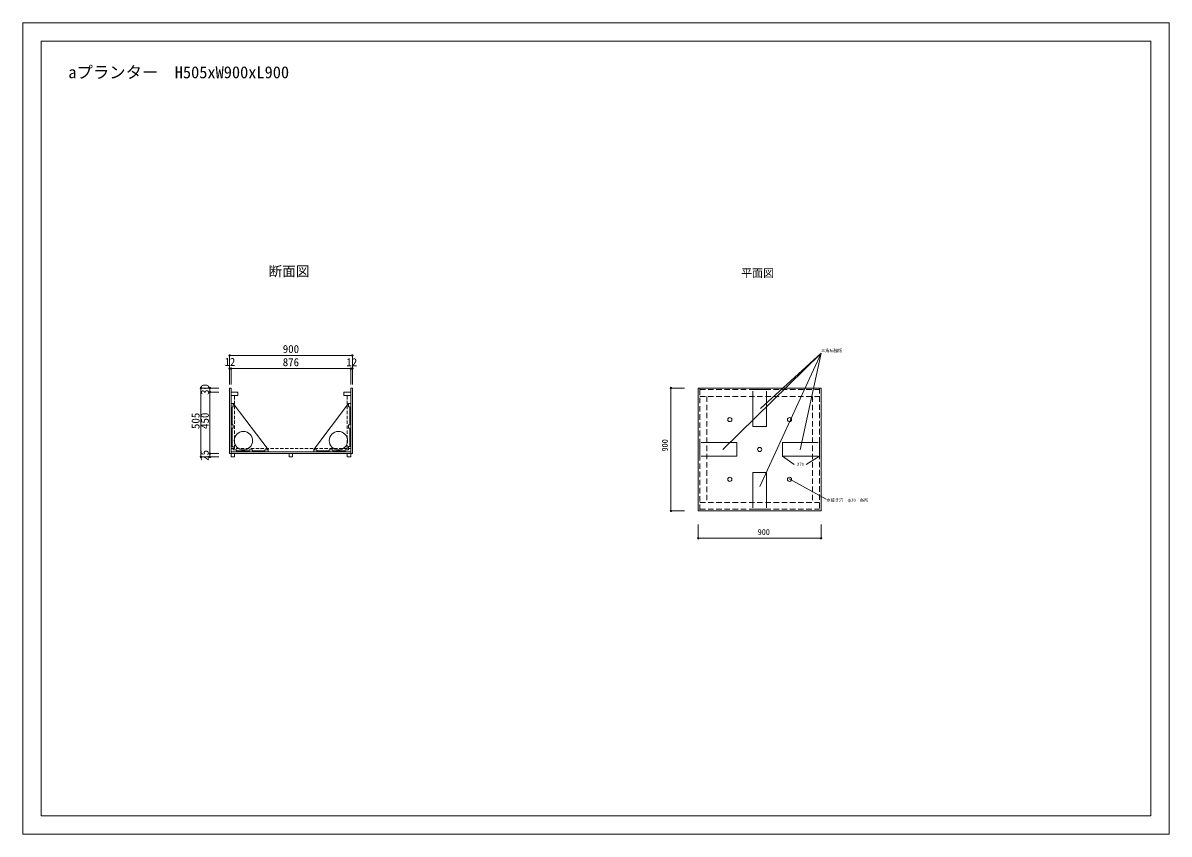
# Model space of a CAD drawing. Units: millimetres, scale not verified, with parts at other scales. Extents: x -4200 to 4200, y -2970 to 2970.
import ezdxf
from ezdxf.enums import TextEntityAlignment as Align

# ---------------------------------------------------------------- set-up
doc = ezdxf.new("R2010")
doc.units = ezdxf.units.MM
doc.header["$LTSCALE"] = 20
doc.header["$PDMODE"] = 32
doc.header["$PDSIZE"] = 10
doc.linetypes.add('DASHED1', pattern=[1.8, 1.2, -0.6])
doc.linetypes.add('DASHED2', pattern=[3, 2, -1])
doc.layers.add('0-0', color=7, linetype='Continuous', lineweight=18)
doc.layers.add('1-0', color=6, linetype='Continuous', lineweight=18)
doc.styles.add('ＭＳ ゴシック', font='')
doc.styles.get('ＭＳ ゴシック').set_extended_font_data('MS Gothic')

msp = doc.modelspace()

# ---------------------------------------------------------------- linework, layer by layer
at = {"layer": '0-0'}
for p, q in [((4066.67, -2836.67), (4066.67, 2836.67)), ((-4066.67, -2836.67), (4066.67, -2836.67))]:
    msp.add_line(p, q, dxfattribs=at)
msp.add_lwpolyline([(4200, 2970), (-4200, 2970), (-4200, -2970), (4200, -2970)], close=True, dxfattribs=at)
msp.add_lwpolyline([(4066.67, 2836.67), (-4066.67, 2836.67), (-4066.67, -2836.67)], dxfattribs=at)
at = {"layer": '1-0', "color": 4}
for p, q in [((-2685.79, 534.8), (-1785.79, 534.8)), ((-2685.79, 534.8), (-2685.79, 439.01)), ((-1785.79, 534.8), (-1785.79, 439.01)), ((-2685.79, 439.01), (-2673.79, 439.01)), ((-2685.79, 439.01), (-2685.79, 321.14)), ((-2673.79, 439.01), (-2673.79, 321.14)), ((-2673.79, 439.01), (-1797.79, 439.01)), ((-1797.79, 439.01), (-1797.79, 321.14)), ((-1797.79, 439.01), (-1785.79, 439.01)), ((-1785.79, 439.01), (-1785.79, 321.14)), ((-2895.75, 296.49), (-2895.75, -208.51)), ((-2895.75, 296.49), (-2829.26, 296.49)), ((-2829.26, 296.49), (-2829.26, 266.49)), ((-2829.26, 296.49), (-2764.28, 296.49)), ((-2829.26, 266.49), (-2764.28, 266.49)), ((-2829.26, 266.49), (-2829.26, -183.51)), ((549.47, 296.49), (549.47, -603.51)), ((549.47, 296.49), (649.47, 296.49)), ((-2895.75, -208.51), (-2829.26, -208.51)), ((-2829.26, -183.51), (-2764.28, -183.51)), ((-2829.26, -183.51), (-2829.26, -208.51)), ((-2829.26, -208.51), (-2764.28, -208.51)), ((549.47, -603.51), (649.47, -603.51)), ((749.47, -803.51), (749.47, -703.51)), ((1649.47, -803.51), (1649.47, -703.51)), ((749.47, -803.51), (1649.47, -803.51))]:
    msp.add_line(p, q, dxfattribs=at)
at = {"layer": '1-0', "color": 7}
for p, q in [((1649.59, 552.89), (930.31, -154.03)), ((1649.59, 552.89), (1200.6, -424.32)), ((1649.59, 552.89), (1206.22, 146.61)), ((1649.59, 552.89), (1496.56, -155.72)), ((-2685.79, 296.49), (-2673.79, 296.49)), ((-2685.79, -183.51), (-2685.79, 296.49)), ((-2673.79, -183.51), (-2673.79, 296.49)), ((-1797.79, 296.49), (-1785.79, 296.49)), ((-1797.79, -183.51), (-1797.79, 296.49)), ((-1785.79, -183.51), (-1785.79, 296.49)), ((749.47, 296.49), (749.47, -603.51)), ((761.47, 296.49), (749.47, 296.49)), ((761.47, 296.49), (1649.47, 296.49)), ((761.47, 296.49), (773.47, 296.49)), ((761.47, 284.49), (761.47, 296.49)), ((1199.47, 284.49), (1149.47, 284.49)), ((1199.47, 284.49), (1249.47, 284.49)), ((1649.47, 296.49), (1649.47, -603.51)), ((-2673.79, 183.49), (-2671.79, 183.49)), ((-1797.79, 183.49), (-1799.79, 183.49)), ((761.47, -153.51), (761.47, -103.51)), ((761.47, -153.51), (761.47, -203.51)), ((1637.47, -153.51), (1637.47, -103.51)), ((1637.47, -153.51), (1637.47, -203.51)), ((-2685.79, -183.51), (-1785.79, -183.51)), ((-2673.79, -171.51), (-1797.79, -171.51)), ((1367.47, -203.51), (1452.93, -262.42)), ((1367.47, -203.51), (1452.93, -262.42)), ((1637.47, -203.51), (1541.04, -264.19)), ((1637.47, -203.51), (1541.04, -264.19)), ((1415.35, -368.34), (1686.81, -516.29)), ((749.47, -603.51), (1649.47, -603.51)), ((1199.47, -591.51), (1149.47, -591.51)), ((1199.47, -591.51), (1249.47, -591.51))]:
    msp.add_line(p, q, dxfattribs=at)
at = {"layer": '1-0', "color": 7, "linetype": 'DASHED2'}
for p, q in [((761.47, 284.49), (761.47, -603.51)), ((761.47, 284.49), (1637.47, 284.49)), ((1637.47, 296.49), (1637.47, -603.51)), ((761.47, 234.49), (1637.47, 234.49)), ((811.47, 234.49), (811.47, -541.51)), ((1587.47, 234.49), (1587.47, -541.51)), ((761.47, -541.51), (1637.47, -541.51)), ((761.47, -591.51), (1637.47, -591.51))]:
    msp.add_line(p, q, dxfattribs=at)
at = {"layer": '1-0', "color": 8, "linetype": 'DASHED2'}
for p, q in [((1149.47, 234.49), (1149.47, 284.49)), ((1249.47, 234.49), (1249.47, 284.49)), ((811.47, -103.51), (761.47, -103.51)), ((1587.47, -103.51), (1637.47, -103.51)), ((811.47, -203.51), (761.47, -203.51)), ((1587.47, -203.51), (1637.47, -203.51)), ((1149.47, -541.51), (1149.47, -591.51)), ((1249.47, -541.51), (1249.47, -591.51))]:
    msp.add_line(p, q, dxfattribs=at)
at = {"layer": '1-0'}
for p, q in [((-2673.79, 183.49), (-2673.79, -143.51)), ((-2658.79, 158.49), (-2658.79, 183.49)), ((-2658.79, 183.49), (-2403.79, -153.51)), ((-1812.79, 183.49), (-2067.79, -153.51)), ((-1812.79, 183.49), (-1797.79, 183.49)), ((-1812.79, 160.49), (-1812.79, 183.49)), ((-1797.79, 183.49), (-1797.79, -143.51)), ((-2666.79, 158.49), (-2658.79, 158.49)), ((-2666.79, 27.49), (-2666.79, 158.49)), ((-1804.79, 27.49), (-1804.79, 158.49)), ((-2658.79, 27.49), (-2666.79, 27.49)), ((-2666.79, -131.51), (-2666.79, 2.49)), ((-2666.79, 2.49), (-2658.79, 2.49)), ((-2658.79, 2.49), (-2658.79, 27.49)), ((-2658.79, 2.49), (-2658.79, 27.49)), ((-2658.79, 2.49), (-2658.79, 27.49)), ((-1812.79, 27.49), (-1804.79, 27.49)), ((-1812.79, 2.49), (-1812.79, 27.49)), ((-1812.79, 2.49), (-1812.79, 27.49)), ((-1804.79, -131.51), (-1804.79, 2.49)), ((-2673.79, -164.51), (-2673.79, -171.51)), ((-2658.79, -156.51), (-2658.79, -131.51)), ((-2633.79, -156.51), (-2658.79, -156.51)), ((-2633.79, -156.51), (-2658.79, -156.51)), ((-2541.79, -164.51), (-2633.79, -164.51)), ((-2516.79, -156.51), (-2541.79, -156.51)), ((-2516.79, -156.51), (-2541.79, -156.51)), ((-2516.79, -171.51), (-2516.79, -156.51)), ((-2516.79, -171.51), (-2516.79, -164.51)), ((-2426.79, -164.51), (-2516.79, -164.51)), ((-2426.79, -156.51), (-2426.79, -171.51)), ((-2426.79, -156.51), (-2426.79, -171.51)), ((-2403.79, -156.51), (-2426.79, -156.51)), ((-2403.79, -156.51), (-2426.79, -156.51)), ((-2403.79, -156.51), (-2403.79, -153.51)), ((-2067.79, -156.51), (-2067.79, -153.51)), ((-2067.79, -156.51), (-2044.79, -156.51)), ((-2067.79, -156.51), (-2044.79, -156.51)), ((-2067.79, -156.51), (-2044.79, -156.51)), ((-2067.79, -171.51), (-2067.79, -156.51)), ((-2044.79, -156.51), (-2044.79, -171.51)), ((-2044.79, -156.51), (-2044.79, -171.51)), ((-2044.79, -164.51), (-1954.79, -164.51)), ((-1954.79, -171.51), (-1954.79, -156.51)), ((-1954.79, -156.51), (-1929.79, -156.51)), ((-1954.79, -171.51), (-1954.79, -156.51)), ((-1954.79, -156.51), (-1929.79, -156.51)), ((-1954.79, -171.51), (-1954.79, -164.51)), ((-1929.79, -164.51), (-1837.79, -164.51)), ((-1837.79, -156.51), (-1812.79, -156.51)), ((-1837.79, -156.51), (-1812.79, -156.51)), ((-1837.79, -171.51), (-1837.79, -156.51)), ((-1812.79, -156.51), (-1812.79, -131.51)), ((-1797.79, -131.51), (-1812.79, -131.51)), ((-1797.79, -171.51), (-1797.79, -131.51)), ((-1797.79, -164.51), (-1797.79, -171.51)), ((-2656.79, -171.51), (-2631.79, -171.51)), ((-2403.79, -171.51), (-2633.79, -171.51)), ((-2067.79, -171.51), (-1837.79, -171.51)), ((-1929.79, -171.51), (-1954.79, -171.51)), ((-1814.79, -171.51), (-1839.79, -171.51)), ((-1797.79, -171.51), (-1837.79, -171.51))]:
    msp.add_line(p, q, dxfattribs=at)
at = {"layer": '1-0', "color": 7, "linetype": 'DASHED1'}
for p, q in [((-2648.79, -146.51), (-2648.79, 241.49)), ((-1822.79, -146.51), (-1822.79, 241.49)), ((-2673.79, -146.51), (-1797.79, -146.51))]:
    msp.add_line(p, q, dxfattribs=at)
at = {"layer": '1-0', "color": 8}
for p, q in [((1149.47, 14.49), (1149.47, 234.49)), ((1249.47, 234.49), (1249.47, 14.49)), ((1149.47, 14.49), (1249.47, 14.49)), ((1031.47, -103.51), (811.47, -103.51)), ((1031.47, -203.51), (1031.47, -103.51)), ((1031.47, -103.51), (1031.47, -203.51)), ((1367.47, -203.51), (1367.47, -103.51)), ((1367.47, -103.51), (1367.47, -203.51)), ((1367.47, -103.51), (1587.47, -103.51)), ((811.47, -203.51), (1031.47, -203.51)), ((1587.47, -203.51), (1367.47, -203.51)), ((1149.47, -321.51), (1249.47, -321.51)), ((1149.47, -539.91), (1149.47, -321.51)), ((1249.47, -541.51), (1249.47, -321.51)), ((1149.47, -541.51), (1149.47, -539.91))]:
    msp.add_line(p, q, dxfattribs=at)
at = {"layer": '1-0', "color": 7}
for points in [[(-2673.79, 266.49), (-2623.79, 266.49), (-2623.79, 241.49), (-2673.79, 241.49)], [(-1797.79, 266.49), (-1847.79, 266.49), (-1847.79, 241.49), (-1797.79, 241.49)], [(-2673.79, -183.51), (-2648.79, -183.51), (-2648.79, -208.51), (-2673.79, -208.51)], [(-2248.29, -183.51), (-2223.29, -183.51), (-2223.29, -208.51), (-2248.29, -208.51)], [(-1797.79, -183.51), (-1822.79, -183.51), (-1822.79, -208.51), (-1797.79, -208.51)]]:
    msp.add_lwpolyline(points, close=True, dxfattribs=at)
at = {"layer": '1-0'}
for points in [[(-2658.79, 160.49), (-2658.79, 183.49), (-2673.79, 183.49)], [(-1804.79, 158.49), (-1812.79, 158.49), (-1812.79, 183.49)], [(-1804.79, 2.49), (-1812.79, 2.49), (-1812.79, 27.49)], [(-2673.79, -171.51), (-2673.79, -131.51), (-2658.79, -131.51)], [(-2673.79, -171.51), (-2633.79, -171.51), (-2633.79, -156.51)], [(-2403.79, -171.51), (-2403.79, -156.51), (-2426.79, -156.51)], [(-1954.79, -156.51), (-1929.79, -156.51), (-1929.79, -171.51)]]:
    msp.add_lwpolyline(points, dxfattribs=at)
msp.add_lwpolyline([(-2541.79, -171.51), (-2516.79, -171.51), (-2516.79, -156.51), (-2541.79, -156.51)], close=True, dxfattribs=at)
at = {"layer": '1-0', "color": 7}
for centre in [(980.47, 65.49), (1418.47, 65.49), (1199.47, -153.51), (980.47, -372.51), (1418.47, -372.51)]:
    msp.add_circle(centre, 15, dxfattribs=at)
at = {"layer": '1-0'}
for centre in [(-2583.79, -89.01), (-1887.79, -89.01)]:
    msp.add_circle(centre, 67.5, dxfattribs=at)
at = {"layer": '1-0', "color": 4}
for p in [(-2685.79, 534.8), (-1785.79, 534.8), (-2685.79, 439.01), (-2673.79, 439.01), (-1797.79, 439.01), (-1785.79, 439.01), (-2895.75, 296.49), (-2829.26, 296.49), (-2829.26, 266.49), (549.47, 296.49), (-2895.75, -208.51), (-2829.26, -183.51), (-2829.26, -208.51), (549.47, -603.51), (749.47, -803.51), (1649.47, -803.51)]:
    msp.add_point(p, dxfattribs=at)

# ---------------------------------------------------------------- texts
at = {"layer": '1-0', "color": 7, "style": 'ＭＳ ゴシック'}
for s, height, p in [('aプランター\u3000H505xW900xL900', 87.98, (-3867.09, 2538.35)), ('三角補強版', 21.99, (1649.59, 552.89)), ('270', 21.99, (1472.59, -279.27)), ('270', 21.99, (1472.69, -279.38)), ('水抜き穴\u3000φ30\u3000各所', 21.99, (1689.38, -542.02))]:
    msp.add_text(s, height=height, dxfattribs=at).set_placement(p, align=Align.BOTTOM_LEFT)
at = {"layer": '1-0', "color": 4, "style": 'ＭＳ ゴシック'}
for s, height, p in [('断面図', 73.31, (-2399.54, 1092.86)), ('平面図', 58.65, (1064.33, 1091.44)), ('900', 58.65, (-2295.63, 535.13)), ('12', 58.65, (-2722.96, 440.77)), ('876', 58.65, (-2295.8, 438.76)), ('12', 58.65, (-1830.19, 438.42)), ('900', 43.99, (1184.81, -793.51))]:
    msp.add_text(s, height=height, dxfattribs=at).set_placement(p, align=Align.BOTTOM_LEFT)
for s, height, p in [('30', 58.65, (-2819.19, 245.83)), ('505', 58.65, (-2887.8, -4.13)), ('450', 58.65, (-2819.97, -3.46)), ('900', 43.99, (539.47, -168.51)), ('25', 58.65, (-2821.09, -236.96))]:
    msp.add_text(s, height=height, rotation=90, dxfattribs=at).set_placement(p, align=Align.BOTTOM_LEFT)

doc.saveas('drawing.dxf')
